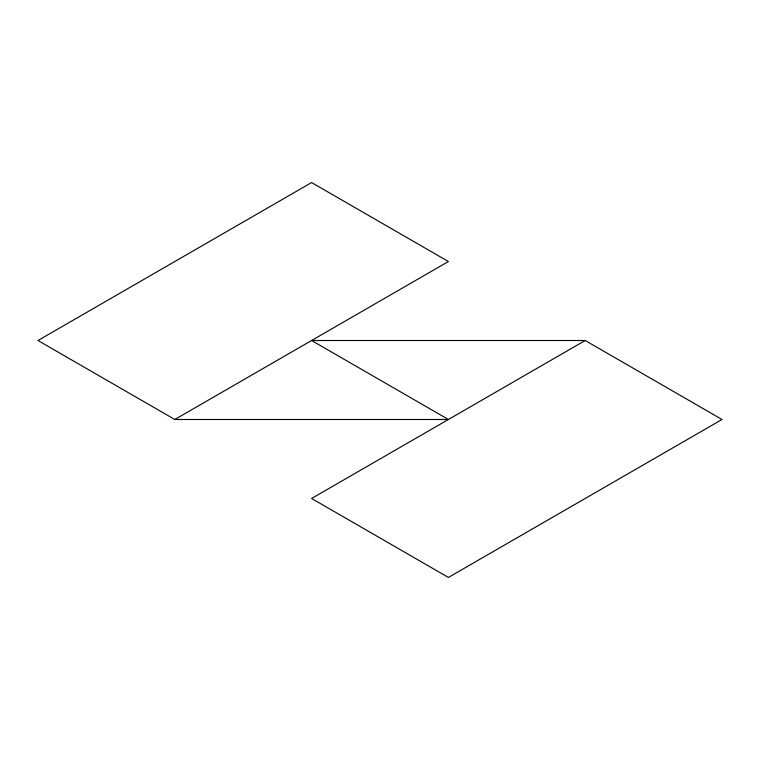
<?xml version="1.0" encoding="UTF-8"?>
<svg xmlns="http://www.w3.org/2000/svg" width="760" height="760" viewBox="0 0 760 760"><rect width="100%" height="100%" fill="white"/><g stroke="black" fill="none" stroke-linecap="round" stroke-linejoin="round"><path stroke-width="1.14" d="M174.8 419.491L448.4 261.526L311.6 182.552L38 340.508L174.8 419.491L448.4 419.491L311.6 340.508L585.2 340.508L722 419.491L448.4 577.448L311.6 498.475L585.2 340.508"/></g></svg>
